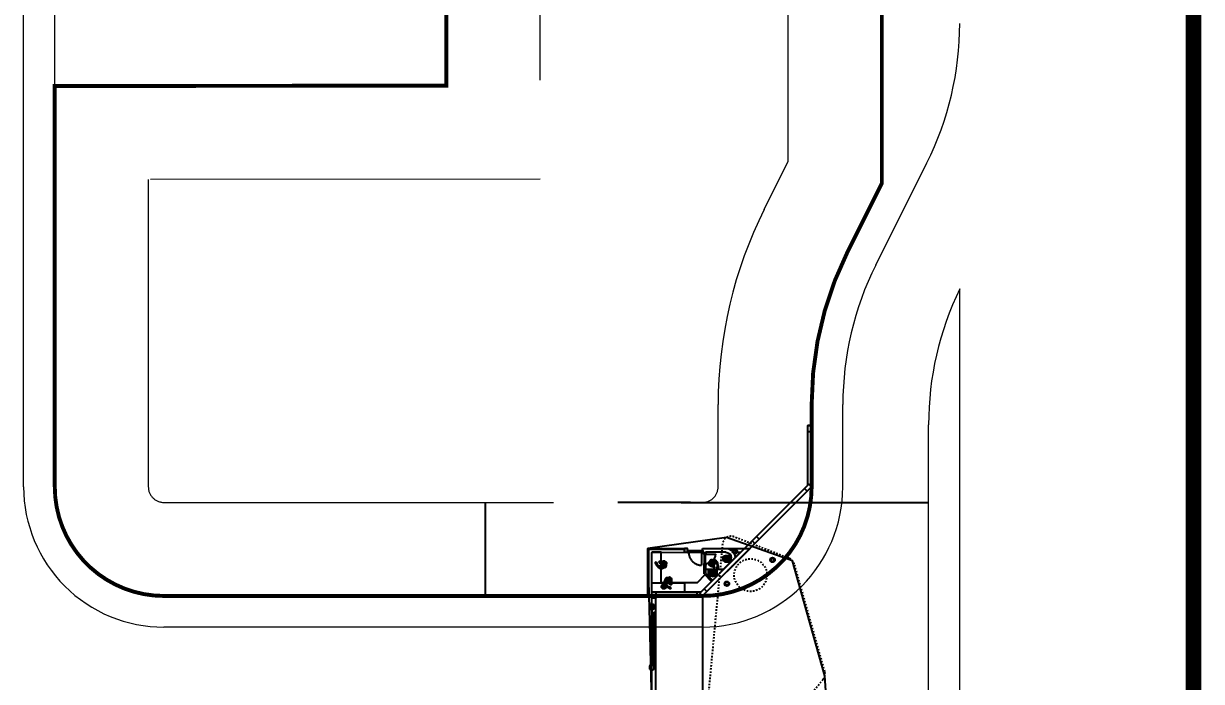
# Model space of a CAD drawing. Header units: inches. Extents: x 2 to 806, y 2 to 666.
# Drawn here: x 602.5 to 678, y 331.9 to 374.2 of the extents above; entities that cross this region are included whole.
import ezdxf

# ---------------------------------------------------------------- set-up
doc = ezdxf.new("R2010")
doc.units = ezdxf.units.IN
doc.header["$MEASUREMENT"] = 0
for name, pattern in [('( Hidden )', [0.375, 0.25, -0.125]), ('CONTINUA', [0]), ('DASHED', [0.75, 0.5, -0.25]), ('DASHED2', [0.375, 0.25, -0.125]), ('GP_Trazos juntos', [9.525, 6.35, -3.175]), ('RAYITAS', [0.375, 0.25, -0.125])]:
    doc.linetypes.add(name, pattern=pattern)
for name, color, linetype, plot in [('0_AUX', 6, 'Continuous', False), ('INT-00_No impresión', 160, 'Continuous', False), ('WORK', 6, 'Continuous', False)]:
    doc.layers.add(name, color=color, linetype=linetype, plot=plot)
for name, color, linetype in [('A-01-DW', 1, 'Continuous'), ('A-01-WALL', 4, 'Continuous'), ('A-03-PROJ', 1, 'RAYITAS'), ('A-06-BATH', 15, 'Continuous'), ('A-06-FURNITURE', 15, 'Continuous'), ('A-06-GRAY', 15, 'Continuous'), ('A-07-HAT-FURNITURE SADE', 255, 'Continuous'), ('A-07-HATCH-FURNITURE', 255, 'Continuous'), ('ASPHALT', 4, 'Continuous'), ('City_Axies', 10, 'Continuous'), ('City_Edge', 6, 'Continuous'), ('City_road', 170, 'Continuous'), ('code', 2, 'Continuous'), ('comments', 1, 'Continuous'), ('Duplex-Garden', 3, 'Continuous'), ('E-01-SOP', 2, 'Continuous'), ('INT-01_Auxiliar', 9, 'Continuous'), ('Land line', 210, 'Continuous'), ('PAVEMENT', 2, 'Continuous'), ('set pack', 253, 'DASHED2')]:
    doc.layers.add(name, color=color, linetype=linetype)
doc.styles.add('AUC-2-5', font='romans.shx', dxfattribs={"width": 0.85})
doc.linetypes.add('FENCELINE2', pattern='A,0.25,-0.1,[132,ltypeshp.shx,S=0.1,R=0,X=-0.1,Y=0],-0.1,1', length=1.45)
doc.dimstyles.new('AUC-750-N mtr', dxfattribs={"dimscale": 0.5625, "dimtxt": 3.5, "dimasz": 2.5, "dimexe": 2.5, "dimexo": 2, "dimgap": 1.2, "dimtad": 1, "dimzin": 1, "dimdsep": 46, "dimtxsty": 'AUC-2-5', "dimblk": 'AUC-DIMTICK', "dimcen": 1, "dimse1": 1, "dimse2": 1, "dimclrd": 1, "dimclre": 1, "dimclrt": 2, "dimadec": 0, "dimazin": 0, "dimtfac": 1, "dimtix": 1, "dimtmove": 2, "dimatfit": 3, "dimfxl": 1, "dimlwd": 0, "dimlwe": -1, "dimarcsym": 0})

# ---------------------------------------------------------------- blocks, each defined once
blk = doc.blocks.new('AUC-DIMTICK')
at = {"color": 1}
for p, q in [((0, 0.63), (0, -0.63)), ((1, 0), (-1, 0)), ((-0.356, -0.356), (0.356, 0.356))]:
    blk.add_line(p, q, dxfattribs=at)
blk = doc.blocks.new('*D6')
at = {"layer": 'Defpoints', "color": 0, "linetype": 'ByBlock', "transparency": 16777216}
for p in [(617780.554, 809285.265), (617783.885, 809285.003), (617781.884, 809283.497)]:
    blk.add_point(p, dxfattribs=at)
at = {"layer": 'Duplex-Garden', "color": 1, "linetype": 'ByBlock', "lineweight": 0, "transparency": 16777216}
for p, q in [((617781.709, 809287.895), (617780.864, 809289.019)), ((617782.555, 809286.771), (617783.885, 809285.003)), ((617784.731, 809283.88), (617785.577, 809282.756))]:
    blk.add_line(p, q, dxfattribs=at)
at = {"layer": 'Duplex-Garden', "color": 1, "linetype": 'ByBlock', "lineweight": 0, "transparency": 16777216, "xscale": 1.40625, "yscale": 1.40625, "zscale": 1.40625}
for p, rotation in [((617782.555, 809286.771), 306.9634320994262), ((617783.885, 809285.003), 126.9634320994261)]:
    blk.add_blockref('AUC-DIMTICK', p, dxfattribs=dict(at, rotation=rotation))
at = {"layer": 'Duplex-Garden', "color": 2, "linetype": 'ByBlock', "transparency": 16777216, "insert": (617784.546, 809286.885), "char_height": 1.9688, "attachment_point": 5, "rotation": 306.96343, "style": 'AUC-2-5'}
blk.add_mtext('2.2', dxfattribs=at)
blk = doc.blocks.new('*U10')
at = {"color": 0}
for points in [[(-0.01, 0.002), (0.065, 0.002), (0.065, 0.015), (-0.01, 0.015)], [(0.69, -0.03), (0.69, 0), (0.065, 0), (0.065, -0.03)], [(0.765, 0.002), (0.69, 0.002), (0.69, 0.015), (0.765, 0.015)], [(-0.01, -0.102), (0.065, -0.102), (0.065, -0.115), (-0.01, -0.115)], [(0.765, -0.102), (0.69, -0.102), (0.69, -0.115), (0.765, -0.115)]]:
    blk.add_lwpolyline(points, close=True, dxfattribs=at)
for points in [[(0.035, -0.1), (0.035, 0), (0, 0), (0, -0.1), (0.035, -0.1)], [(0.05, -0.1), (0.075, -0.1), (0.075, -0.036), (0.065, -0.036), (0.065, 0), (0.05, 0), (0.05, -0.1)], [(0.705, -0.1), (0.68, -0.1), (0.68, -0.036), (0.69, -0.036), (0.69, 0), (0.705, 0), (0.705, -0.1)], [(0.72, -0.1), (0.72, 0), (0.755, 0), (0.755, -0.1), (0.72, -0.1)]]:
    blk.add_lwpolyline(points, dxfattribs=at)
at = {"layer": 'INT-00_No impresión'}
blk.add_lwpolyline([(0.05, -0.1), (0.705, -0.1)], dxfattribs=at)
at = {"layer": 'INT-01_Auxiliar', "linetype": 'CONTINUA'}
blk.add_lwpolyline([(0.065, 0), (0.065, 0.625, -0.414214), (0.69, 0)], format="xyb", dxfattribs=at)
blk = doc.blocks.new('wc')
at = {"layer": 'A-07-HAT-FURNITURE SADE'}
h = blk.add_hatch(dxfattribs=at)
h.set_pattern_fill('ANGLE', color=256, angle=-15.51426)
h.set_pattern_definition([(360, (814251.3325, 616403.5494), (1e-15, 6.985), [5.08, -1.905]), (90, (814251.3325, 616403.5494), (-6.985, 2e-15), [5.08, -1.905])])
edge = h.paths.add_edge_path()
edge.add_line((-0.19, 0.356), (-0.19, 0.36))
edge.add_arc((0, 0.36), 0.19, 90, 180, ccw=False)
edge.add_arc((0, 0.36), 0.19, 0, 90, ccw=False)
edge.add_line((0.19, 0.36), (0.19, 0.356))
edge.add_line((0.19, 0.356), (0.19, 0))
edge.add_line((0.19, 0), (-0.19, 0))
edge.add_line((-0.19, 0), (-0.19, 0.356))
h = blk.add_hatch(color=256, dxfattribs=at)
h.dxf.hatch_style = 1
edge = h.paths.add_edge_path()
edge.add_line((-0.19, 0.356), (-0.19, 0.36))
edge.add_arc((0, 0.36), 0.19, 90, 180, ccw=False)
edge.add_arc((0, 0.36), 0.19, 0, 90, ccw=False)
edge.add_line((0.19, 0.36), (0.19, 0.356))
edge.add_line((0.19, 0.356), (0.19, 0))
edge.add_line((0.19, 0), (-0.19, 0))
edge.add_line((-0.19, 0), (-0.19, 0.356))
blk.add_lwpolyline([(-0.19, 0.356), (-0.19, 0.36, -0.414214), (0, 0.55, -0.414214), (0.19, 0.36), (0.19, 0.356), (0.19, 0), (-0.19, 0)], format="xyb", close=True)
blk = doc.blocks.new('*U12')
at = {"color": 0}
for points in [[(-0.01, 0.002), (0.065, 0.002), (0.065, 0.015), (-0.01, 0.015)], [(0.89, -0.03), (0.89, 0), (0.065, 0), (0.065, -0.03)], [(0.965, 0.002), (0.89, 0.002), (0.89, 0.015), (0.965, 0.015)], [(-0.01, -0.102), (0.065, -0.102), (0.065, -0.115), (-0.01, -0.115)], [(0.965, -0.102), (0.89, -0.102), (0.89, -0.115), (0.965, -0.115)]]:
    blk.add_lwpolyline(points, close=True, dxfattribs=at)
for points in [[(0.035, -0.1), (0.035, 0), (0, 0), (0, -0.1), (0.035, -0.1)], [(0.05, -0.1), (0.075, -0.1), (0.075, -0.036), (0.065, -0.036), (0.065, 0), (0.05, 0), (0.05, -0.1)], [(0.905, -0.1), (0.88, -0.1), (0.88, -0.036), (0.89, -0.036), (0.89, 0), (0.905, 0), (0.905, -0.1)], [(0.92, -0.1), (0.92, 0), (0.955, 0), (0.955, -0.1), (0.92, -0.1)]]:
    blk.add_lwpolyline(points, dxfattribs=at)
at = {"layer": 'INT-00_No impresión'}
blk.add_lwpolyline([(0.05, -0.1), (0.905, -0.1)], dxfattribs=at)
at = {"layer": 'INT-01_Auxiliar', "linetype": 'GP_Trazos juntos'}
blk.add_lwpolyline([(0.065, 0), (0.065, 0.825, -0.414214), (0.89, 0)], format="xyb", dxfattribs=at)
blk = doc.blocks.new('Column_Round')
at = {"layer": 'E-01-SOP'}
h = blk.add_hatch(color=256, dxfattribs=at)
h.dxf.hatch_style = 1
edge = h.paths.add_edge_path()
edge.add_arc((0, 0), 0.15, 65.28245, 425.28245)
blk.add_circle((0, 0), 0.15, dxfattribs=at)
blk = doc.blocks.new('Hombre trabajando')
at = {"layer": 'A-07-HATCH-FURNITURE', "transparency": 33554687}
h = blk.add_hatch(color=256, dxfattribs=at)
h.dxf.hatch_style = 1
h.paths.add_polyline_path([(0.285, 0.228), (0.278, 0.235), (0.265, 0.237), (0.254, 0.244), (0.242, 0.252), (0.239, 0.255), (0.236, 0.265), (0.23, 0.268), (0.185, 0.269), (0.164, 0.28), (0.117, 0.276), (0.098, 0.266), (0.086, 0.263), (0.06, 0.241), (0.04, 0.225), (0.024, 0.211), (0.008, 0.191), (-0.004, 0.187), (-0.023, 0.164), (-0.06, 0.126), (-0.064, 0.112), (-0.067, 0.105), (-0.092, 0.098), (-0.113, 0.087), (-0.124, 0.081), (-0.142, 0.074), (-0.162, 0.063), (-0.164, 0.06), (-0.162, 0.056), (-0.155, 0.057), (-0.153, 0.058), (-0.124, 0.068), (-0.139, 0.061), (-0.151, 0.056), (-0.161, 0.05), (-0.174, 0.041), (-0.176, 0.039), (-0.177, 0.035), (-0.175, 0.032), (-0.172, 0.032), (-0.166, 0.033), (-0.173, 0.029), (-0.177, 0.025), (-0.177, 0.023), (-0.175, 0.02), (-0.171, 0.018), (-0.166, 0.019), (-0.16, 0.021), (-0.155, 0.024), (-0.148, 0.027), (-0.139, 0.033), (-0.131, 0.039), (-0.127, 0.04), (-0.121, 0.04), (-0.121, 0.035), (-0.125, 0.032), (-0.131, 0.029), (-0.139, 0.025), (-0.142, 0.02), (-0.149, 0.017), (-0.154, 0.013), (-0.16, 0.011), (-0.162, 0.007), (-0.163, 0.003), (-0.162, -0.002), (-0.155, -0.003), (-0.147, 0), (-0.137, 0.007), (-0.126, 0.014), (-0.103, 0.023), (-0.095, 0.028), (-0.081, 0.029), (-0.081, 0.026), (-0.085, 0.023), (-0.09, 0.018), (-0.097, 0.014), (-0.104, 0.005), (-0.106, 0.002), (-0.107, -0.007), (-0.107, -0.015), (-0.103, -0.02), (-0.099, -0.02), (-0.092, -0.01), (-0.09, -0.007), (-0.081, -0.001), (-0.071, 0.011), (-0.064, 0.017), (-0.054, 0.025), (-0.047, 0.04), (-0.042, 0.049), (-0.038, 0.057), (-0.035, 0.068), (-0.029, 0.078), (-0.012, 0.082), (-0.002, 0.086), (0.009, 0.098), (0.016, 0.107), (0.029, 0.122), (0.042, 0.131), (0.036, 0.112), (0.024, 0.094), (0.012, 0.07), (0.006, 0.04), (0, 0), (0.003, -0.029), (0.017, -0.072), (0.04, -0.111), (0.057, -0.142), (0.085, -0.165), (0.069, -0.174), (0.056, -0.175), (0.048, -0.187), (0.038, -0.192), (0.019, -0.208), (0.013, -0.211), (0.005, -0.212), (-0.003, -0.207), (-0.039, -0.208), (-0.08, -0.199), (-0.121, -0.197), (-0.139, -0.187), (-0.159, -0.179), (-0.18, -0.173), (-0.194, -0.167), (-0.209, -0.14), (-0.218, -0.131), (-0.231, -0.12), (-0.247, -0.1), (-0.254, -0.097), (-0.26, -0.099), (-0.263, -0.105), (-0.26, -0.112), (-0.25, -0.125), (-0.242, -0.131), (-0.239, -0.138), (-0.239, -0.145), (-0.239, -0.147), (-0.249, -0.147), (-0.26, -0.14), (-0.277, -0.133), (-0.298, -0.123), (-0.312, -0.116), (-0.32, -0.113), (-0.326, -0.112), (-0.33, -0.114), (-0.33, -0.118), (-0.327, -0.122), (-0.324, -0.126), (-0.312, -0.132), (-0.303, -0.136), (-0.291, -0.142), (-0.282, -0.148), (-0.277, -0.153), (-0.278, -0.157), (-0.284, -0.157), (-0.294, -0.152), (-0.3, -0.146), (-0.325, -0.139), (-0.341, -0.134), (-0.346, -0.138), (-0.345, -0.144), (-0.339, -0.148), (-0.328, -0.152), (-0.317, -0.157), (-0.283, -0.175), (-0.315, -0.164), (-0.332, -0.158), (-0.34, -0.155), (-0.343, -0.156), (-0.344, -0.16), (-0.343, -0.165), (-0.336, -0.169), (-0.325, -0.175), (-0.315, -0.179), (-0.306, -0.182), (-0.297, -0.187), (-0.293, -0.188), (-0.286, -0.194), (-0.285, -0.198), (-0.292, -0.198), (-0.307, -0.194), (-0.324, -0.192), (-0.332, -0.192), (-0.334, -0.193), (-0.333, -0.197), (-0.327, -0.202), (-0.322, -0.203), (-0.302, -0.208), (-0.283, -0.211), (-0.254, -0.222), (-0.221, -0.226), (-0.215, -0.228), (-0.213, -0.235), (-0.192, -0.245), (-0.166, -0.255), (-0.098, -0.275), (-0.046, -0.281), (0.003, -0.301), (0.067, -0.294), (0.11, -0.279), (0.122, -0.273), (0.142, -0.27), (0.154, -0.257), (0.195, -0.239), (0.216, -0.227), (0.241, -0.205), (0.27, -0.153), (0.277, -0.151), (0.293, -0.118), (0.305, -0.085), (0.307, -0.057), (0.336, -0.045), (0.351, -0.03), (0.367, -0.005), (0.375, 0.011), (0.376, 0.024), (0.369, 0.031), (0.378, 0.041), (0.371, 0.049), (0.372, 0.072), (0.364, 0.072), (0.366, 0.096), (0.364, 0.103), (0.356, 0.102), (0.347, 0.118), (0.337, 0.126), (0.325, 0.134), (0.31, 0.145), (0.297, 0.147), (0.295, 0.161), (0.293, 0.181), (0.29, 0.203), (0.287, 0.22)])
at = {"linetype": 'ByBlock'}
for p, q in [((-0.176, 0.039), (-0.177, 0.035)), ((-0.177, 0.035), (-0.175, 0.032)), ((-0.173, 0.029), (-0.177, 0.025)), ((-0.177, 0.025), (-0.177, 0.023)), ((-0.177, 0.023), (-0.175, 0.02)), ((-0.174, 0.041), (-0.176, 0.039)), ((-0.175, 0.032), (-0.172, 0.032)), ((-0.175, 0.02), (-0.171, 0.018)), ((-0.161, 0.05), (-0.174, 0.041)), ((-0.166, 0.033), (-0.173, 0.029)), ((-0.172, 0.032), (-0.166, 0.033)), ((-0.171, 0.018), (-0.166, 0.019)), ((-0.166, 0.033), (-0.159, 0.039)), ((-0.159, 0.039), (-0.166, 0.033)), ((-0.166, 0.019), (-0.16, 0.021)), ((-0.162, 0.063), (-0.164, 0.06)), ((-0.164, 0.06), (-0.162, 0.056)), ((-0.162, 0.007), (-0.163, 0.003)), ((-0.163, 0.003), (-0.162, -0.002)), ((-0.142, 0.074), (-0.162, 0.063)), ((-0.162, 0.056), (-0.155, 0.057)), ((-0.16, 0.011), (-0.162, 0.007)), ((-0.151, 0.056), (-0.161, 0.05)), ((-0.16, 0.021), (-0.155, 0.024)), ((-0.154, 0.013), (-0.16, 0.011)), ((-0.159, 0.039), (-0.154, 0.042)), ((-0.154, 0.042), (-0.159, 0.039)), ((-0.155, 0.057), (-0.153, 0.058)), ((-0.155, 0.024), (-0.148, 0.027)), ((-0.155, -0.003), (-0.147, 0)), ((-0.154, 0.042), (-0.145, 0.048)), ((-0.145, 0.048), (-0.154, 0.042)), ((-0.149, 0.017), (-0.154, 0.013)), ((-0.123, 0.068), (-0.153, 0.058)), ((-0.139, 0.061), (-0.151, 0.056)), ((-0.142, 0.02), (-0.149, 0.017)), ((-0.148, 0.027), (-0.139, 0.033)), ((-0.147, 0), (-0.137, 0.007)), ((-0.145, 0.048), (-0.128, 0.055)), ((-0.128, 0.055), (-0.145, 0.048)), ((-0.124, 0.081), (-0.142, 0.074)), ((-0.139, 0.025), (-0.142, 0.02)), ((-0.124, 0.068), (-0.139, 0.061)), ((-0.139, 0.033), (-0.131, 0.039)), ((-0.131, 0.029), (-0.139, 0.025)), ((-0.137, 0.007), (-0.126, 0.014)), ((-0.133, 0.064), (-0.123, 0.068)), ((-0.133, 0.064), (-0.124, 0.068)), ((-0.131, 0.039), (-0.127, 0.04)), ((-0.125, 0.032), (-0.131, 0.029)), ((-0.127, 0.04), (-0.121, 0.04)), ((-0.126, 0.014), (-0.103, 0.023)), ((-0.121, 0.035), (-0.125, 0.032)), ((-0.113, 0.087), (-0.124, 0.081)), ((-0.121, 0.04), (-0.121, 0.035)), ((-0.092, 0.098), (-0.113, 0.087)), ((-0.106, 0.002), (-0.107, -0.007)), ((-0.104, 0.005), (-0.106, 0.002)), ((-0.097, 0.014), (-0.104, 0.005)), ((-0.103, 0.023), (-0.095, 0.028)), ((-0.09, 0.018), (-0.097, 0.014)), ((-0.095, 0.028), (-0.081, 0.029)), ((-0.067, 0.105), (-0.092, 0.098)), ((-0.085, 0.023), (-0.09, 0.018)), ((-0.081, 0.026), (-0.085, 0.023)), ((-0.081, 0.029), (-0.081, 0.026)), ((-0.081, -0.001), (-0.071, 0.011)), ((-0.071, 0.011), (-0.064, 0.017)), ((-0.064, 0.112), (-0.067, 0.105)), ((-0.06, 0.126), (-0.064, 0.112)), ((-0.064, 0.017), (-0.054, 0.025)), ((-0.023, 0.164), (-0.06, 0.126)), ((-0.054, 0.025), (-0.047, 0.04)), ((-0.047, 0.04), (-0.042, 0.049)), ((-0.042, 0.049), (-0.038, 0.057)), ((-0.038, 0.057), (-0.035, 0.068)), ((-0.035, 0.068), (-0.029, 0.078)), ((-0.029, 0.078), (-0.012, 0.082)), ((-0.004, 0.187), (-0.023, 0.164)), ((-0.012, 0.082), (-0.002, 0.086)), ((0.008, 0.191), (-0.004, 0.187)), ((-0.002, 0.086), (0.009, 0.098)), ((0.006, 0.04), (0, 0)), ((0.012, 0.07), (0.006, 0.04)), ((0.024, 0.211), (0.008, 0.191)), ((0.009, 0.098), (0.016, 0.107)), ((0.024, 0.094), (0.012, 0.07)), ((0.016, 0.107), (0.029, 0.122)), ((0.04, 0.225), (0.024, 0.211)), ((0.036, 0.112), (0.024, 0.094)), ((0.029, 0.122), (0.042, 0.131)), ((0.042, 0.131), (0.036, 0.112)), ((0.06, 0.241), (0.04, 0.225)), ((0.049, 0.059), (0.052, 0.067)), ((0.052, 0.049), (0.049, 0.059)), ((0.052, 0.067), (0.063, 0.076)), ((0.062, 0.039), (0.052, 0.049)), ((0.086, 0.263), (0.06, 0.241)), ((0.074, 0.026), (0.062, 0.039)), ((0.063, 0.076), (0.07, 0.08)), ((0.07, 0.08), (0.083, 0.092)), ((0.074, 0.026), (0.078, 0.021)), ((0.081, 0.018), (0.09, 0.007)), ((0.083, 0.092), (0.09, 0.1)), ((0.098, 0.266), (0.086, 0.263)), ((0.09, 0.007), (0.092, 0.001)), ((0.092, 0.001), (0.098, -0.007)), ((0.093, 0.104), (0.102, 0.115)), ((0.117, 0.276), (0.098, 0.266)), ((0.161, 0.144), (0.102, 0.142)), ((0.102, 0.115), (0.115, 0.126)), ((0.103, 0.138), (0.162, 0.141)), ((0.131, 0.039), (0.114, 0.034)), ((0.114, 0.034), (0.132, 0.033)), ((0.115, 0.126), (0.125, 0.133)), ((0.164, 0.28), (0.117, 0.276)), ((0.129, 0.052), (0.117, 0.046)), ((0.117, 0.046), (0.131, 0.039)), ((0.129, 0.057), (0.119, 0.055)), ((0.119, 0.055), (0.129, 0.052)), ((0.132, 0.033), (0.119, 0.024)), ((0.119, 0.024), (0.119, 0.016)), ((0.119, 0.016), (0.121, 0.003)), ((0.121, 0.003), (0.126, -0.009)), ((0.125, 0.133), (0.139, 0.14)), ((0.129, 0.076), (0.125, 0.069)), ((0.125, 0.069), (0.129, 0.057)), ((0.13, 0.08), (0.129, 0.076)), ((0.131, 0.09), (0.13, 0.08)), ((0.136, 0.101), (0.131, 0.09)), ((0.145, 0.112), (0.136, 0.101)), ((0.151, 0.123), (0.145, 0.124)), ((0.145, 0.124), (0.148, 0.12)), ((0.148, 0.12), (0.145, 0.112)), ((0.153, 0.127), (0.149, 0.127)), ((0.149, 0.127), (0.151, 0.123)), ((0.156, 0.133), (0.15, 0.132)), ((0.15, 0.132), (0.153, 0.127)), ((0.168, 0.125), (0.156, 0.133)), ((0.168, 0.151), (0.161, 0.145)), ((0.161, 0.145), (0.163, 0.136)), ((0.163, 0.136), (0.17, 0.13)), ((0.185, 0.269), (0.164, 0.28)), ((0.185, 0.157), (0.168, 0.151)), ((0.181, 0.118), (0.168, 0.125)), ((0.17, 0.13), (0.181, 0.118)), ((0.23, 0.268), (0.185, 0.269)), ((0.201, 0.166), (0.185, 0.157)), ((0.217, 0.158), (0.201, 0.166)), ((0.235, 0.153), (0.217, 0.158)), ((0.23, 0.268), (0.236, 0.265)), ((0.274, 0.154), (0.235, 0.153)), ((0.236, 0.265), (0.239, 0.255)), ((0.239, 0.255), (0.242, 0.252)), ((0.242, 0.252), (0.254, 0.244)), ((0.254, 0.244), (0.265, 0.237)), ((0.265, 0.237), (0.278, 0.235)), ((0.292, 0.148), (0.274, 0.154)), ((0.278, 0.235), (0.285, 0.228)), ((0.285, 0.228), (0.287, 0.22)), ((0.287, 0.22), (0.29, 0.203)), ((0.29, 0.203), (0.293, 0.181)), ((0.31, 0.145), (0.292, 0.148)), ((0.293, 0.181), (0.295, 0.161)), ((0.295, 0.161), (0.297, 0.147)), ((0.325, 0.134), (0.31, 0.145)), ((0.337, 0.126), (0.325, 0.134)), ((0.347, 0.118), (0.337, 0.126)), ((0.356, 0.102), (0.347, 0.118)), ((0.364, 0.103), (0.356, 0.102)), ((0.366, 0.096), (0.364, 0.103)), ((0.364, 0.072), (0.366, 0.096)), ((0.372, 0.072), (0.364, 0.072)), ((0.367, -0.005), (0.375, 0.011)), ((0.369, 0.031), (0.378, 0.041)), ((0.376, 0.024), (0.369, 0.031)), ((0.371, 0.049), (0.372, 0.072)), ((0.378, 0.041), (0.371, 0.049)), ((0.375, 0.011), (0.376, 0.024)), ((-0.341, -0.134), (-0.346, -0.138)), ((-0.346, -0.138), (-0.345, -0.144)), ((-0.345, -0.144), (-0.339, -0.148)), ((-0.343, -0.156), (-0.344, -0.16)), ((-0.344, -0.16), (-0.343, -0.165)), ((-0.34, -0.155), (-0.343, -0.156)), ((-0.343, -0.165), (-0.336, -0.169)), ((-0.325, -0.139), (-0.341, -0.134)), ((-0.332, -0.158), (-0.34, -0.155)), ((-0.339, -0.148), (-0.328, -0.152)), ((-0.336, -0.169), (-0.325, -0.175)), ((-0.332, -0.192), (-0.334, -0.193)), ((-0.334, -0.193), (-0.333, -0.197)), ((-0.333, -0.197), (-0.327, -0.202)), ((-0.315, -0.164), (-0.332, -0.158)), ((-0.324, -0.192), (-0.332, -0.192)), ((-0.326, -0.112), (-0.33, -0.114)), ((-0.33, -0.114), (-0.33, -0.118)), ((-0.33, -0.118), (-0.327, -0.122)), ((-0.328, -0.152), (-0.317, -0.157)), ((-0.327, -0.122), (-0.324, -0.126)), ((-0.327, -0.202), (-0.322, -0.203)), ((-0.32, -0.113), (-0.326, -0.112)), ((-0.3, -0.146), (-0.325, -0.139)), ((-0.325, -0.175), (-0.315, -0.179)), ((-0.324, -0.126), (-0.312, -0.132)), ((-0.307, -0.194), (-0.324, -0.192)), ((-0.322, -0.203), (-0.302, -0.208)), ((-0.312, -0.116), (-0.32, -0.113)), ((-0.317, -0.157), (-0.283, -0.175)), ((-0.283, -0.175), (-0.315, -0.164)), ((-0.315, -0.179), (-0.306, -0.182)), ((-0.298, -0.123), (-0.312, -0.116)), ((-0.312, -0.132), (-0.303, -0.136)), ((-0.292, -0.198), (-0.307, -0.194)), ((-0.306, -0.182), (-0.297, -0.187)), ((-0.303, -0.136), (-0.291, -0.142)), ((-0.302, -0.208), (-0.283, -0.211)), ((-0.294, -0.152), (-0.3, -0.146)), ((-0.277, -0.133), (-0.298, -0.123)), ((-0.297, -0.187), (-0.293, -0.188)), ((-0.284, -0.157), (-0.294, -0.152)), ((-0.293, -0.188), (-0.286, -0.194)), ((-0.285, -0.198), (-0.292, -0.198)), ((-0.291, -0.142), (-0.282, -0.148)), ((-0.286, -0.194), (-0.285, -0.198)), ((-0.278, -0.157), (-0.284, -0.157)), ((-0.283, -0.211), (-0.254, -0.222)), ((-0.282, -0.148), (-0.277, -0.153)), ((-0.277, -0.153), (-0.278, -0.157)), ((-0.26, -0.14), (-0.277, -0.133)), ((-0.26, -0.099), (-0.263, -0.105)), ((-0.263, -0.105), (-0.26, -0.112)), ((-0.254, -0.097), (-0.26, -0.099)), ((-0.26, -0.112), (-0.25, -0.125)), ((-0.249, -0.147), (-0.26, -0.14)), ((-0.247, -0.1), (-0.254, -0.097)), ((-0.254, -0.222), (-0.221, -0.226)), ((-0.25, -0.125), (-0.242, -0.131)), ((-0.239, -0.147), (-0.249, -0.147)), ((-0.231, -0.12), (-0.247, -0.1)), ((-0.242, -0.131), (-0.239, -0.138)), ((-0.239, -0.138), (-0.239, -0.145)), ((-0.239, -0.145), (-0.239, -0.147)), ((-0.218, -0.131), (-0.231, -0.12)), ((-0.221, -0.226), (-0.215, -0.228)), ((-0.209, -0.14), (-0.218, -0.131)), ((-0.215, -0.228), (-0.213, -0.235)), ((-0.213, -0.235), (-0.192, -0.245)), ((-0.194, -0.167), (-0.209, -0.14)), ((-0.18, -0.173), (-0.194, -0.167)), ((-0.192, -0.245), (-0.166, -0.255)), ((-0.159, -0.179), (-0.18, -0.173)), ((-0.166, -0.255), (-0.098, -0.275)), ((-0.162, -0.002), (-0.155, -0.003)), ((-0.139, -0.187), (-0.159, -0.179)), ((-0.121, -0.197), (-0.139, -0.187)), ((-0.08, -0.199), (-0.121, -0.197)), ((-0.107, -0.007), (-0.107, -0.015)), ((-0.107, -0.015), (-0.103, -0.02)), ((-0.103, -0.02), (-0.099, -0.02)), ((-0.099, -0.02), (-0.092, -0.01)), ((-0.098, -0.275), (-0.046, -0.281)), ((-0.092, -0.01), (-0.09, -0.007)), ((-0.09, -0.007), (-0.081, -0.001)), ((-0.039, -0.208), (-0.08, -0.199)), ((-0.046, -0.281), (0.003, -0.301)), ((-0.003, -0.207), (-0.039, -0.208)), ((0.005, -0.212), (-0.003, -0.207)), ((0, 0), (0.003, -0.029)), ((0.003, -0.029), (0.017, -0.072)), ((0.003, -0.301), (0.067, -0.294)), ((0.013, -0.211), (0.005, -0.212)), ((0.019, -0.208), (0.013, -0.211)), ((0.017, -0.072), (0.04, -0.111)), ((0.038, -0.192), (0.019, -0.208)), ((0.048, -0.187), (0.038, -0.192)), ((0.04, -0.111), (0.057, -0.142)), ((0.056, -0.175), (0.048, -0.187)), ((0.069, -0.174), (0.056, -0.175)), ((0.057, -0.142), (0.085, -0.165)), ((0.067, -0.294), (0.11, -0.279)), ((0.085, -0.165), (0.069, -0.174)), ((0.078, -0.029), (0.149, -0.043)), ((0.08, -0.025), (0.148, -0.039)), ((0.098, -0.007), (0.102, -0.014)), ((0.102, -0.014), (0.108, -0.027)), ((0.108, -0.027), (0.113, -0.032)), ((0.11, -0.279), (0.122, -0.273)), ((0.122, -0.273), (0.142, -0.27)), ((0.126, -0.009), (0.134, -0.014)), ((0.134, -0.014), (0.142, -0.015)), ((0.142, -0.015), (0.147, -0.028)), ((0.142, -0.27), (0.154, -0.257)), ((0.147, -0.028), (0.149, -0.044)), ((0.149, -0.044), (0.16, -0.046)), ((0.154, -0.257), (0.195, -0.239)), ((0.16, -0.046), (0.179, -0.053)), ((0.179, -0.053), (0.199, -0.061)), ((0.195, -0.239), (0.216, -0.227)), ((0.199, -0.061), (0.219, -0.065)), ((0.216, -0.227), (0.241, -0.205)), ((0.219, -0.065), (0.254, -0.067)), ((0.241, -0.205), (0.27, -0.153)), ((0.254, -0.067), (0.274, -0.07)), ((0.27, -0.153), (0.277, -0.151)), ((0.274, -0.07), (0.287, -0.066)), ((0.277, -0.151), (0.293, -0.118)), ((0.287, -0.066), (0.307, -0.057)), ((0.293, -0.118), (0.305, -0.085)), ((0.305, -0.085), (0.307, -0.057)), ((0.307, -0.057), (0.336, -0.045)), ((0.336, -0.045), (0.351, -0.03)), ((0.351, -0.03), (0.367, -0.005))]:
    blk.add_line(p, q, dxfattribs=at)
for points in [[(0.16, -0.046), (0.149, -0.044), (0.149, -0.043), (0.078, -0.029), (0.078, -0.014), (0.078, -0.002), (0.078, 0.008), (0.078, 0.016), (0.078, 0.021), (0.074, 0.026), (0.062, 0.039), (0.052, 0.049), (0.049, 0.059), (0.052, 0.067), (0.063, 0.076), (0.07, 0.08), (0.083, 0.092), (0.09, 0.1), (0.09, 0.102), (0.092, 0.109), (0.094, 0.117), (0.097, 0.126), (0.102, 0.142), (0.161, 0.144), (0.161, 0.145), (0.168, 0.151), (0.185, 0.157), (0.201, 0.166), (0.217, 0.158), (0.235, 0.153), (0.274, 0.154), (0.292, 0.148), (0.297, 0.147), (0.295, 0.161), (0.293, 0.181), (0.29, 0.203), (0.287, 0.22), (0.285, 0.228), (0.278, 0.235), (0.265, 0.237), (0.254, 0.244), (0.242, 0.252), (0.239, 0.255), (0.236, 0.265), (0.23, 0.268), (0.185, 0.269), (0.164, 0.28), (0.117, 0.276), (0.098, 0.266), (0.086, 0.263), (0.06, 0.241), (0.04, 0.225), (0.024, 0.211), (0.008, 0.191), (-0.004, 0.187), (-0.023, 0.164), (-0.06, 0.126), (-0.064, 0.112), (-0.067, 0.105), (-0.092, 0.098), (-0.113, 0.087), (-0.124, 0.081), (-0.142, 0.074), (-0.162, 0.063), (-0.164, 0.06), (-0.162, 0.056), (-0.155, 0.057), (-0.153, 0.058), (-0.123, 0.068), (-0.124, 0.068), (-0.139, 0.061), (-0.151, 0.056), (-0.161, 0.05), (-0.174, 0.041), (-0.176, 0.039), (-0.177, 0.035), (-0.175, 0.032), (-0.172, 0.032), (-0.166, 0.033), (-0.173, 0.029), (-0.177, 0.025), (-0.177, 0.023), (-0.175, 0.02), (-0.171, 0.018), (-0.166, 0.019), (-0.16, 0.021), (-0.155, 0.024), (-0.148, 0.027), (-0.139, 0.033), (-0.131, 0.039), (-0.127, 0.04), (-0.121, 0.04), (-0.121, 0.035), (-0.125, 0.032), (-0.131, 0.029), (-0.139, 0.025), (-0.142, 0.02), (-0.149, 0.017), (-0.154, 0.013), (-0.16, 0.011), (-0.162, 0.007), (-0.163, 0.003), (-0.162, -0.002), (-0.155, -0.003), (-0.147, 0), (-0.137, 0.007), (-0.126, 0.014), (-0.103, 0.023), (-0.095, 0.028), (-0.081, 0.029), (-0.081, 0.026), (-0.085, 0.023), (-0.09, 0.018), (-0.097, 0.014), (-0.104, 0.005), (-0.106, 0.002), (-0.107, -0.007), (-0.107, -0.015), (-0.103, -0.02), (-0.099, -0.02), (-0.092, -0.01), (-0.09, -0.007), (-0.081, -0.001), (-0.071, 0.011), (-0.064, 0.017), (-0.054, 0.025), (-0.047, 0.04), (-0.042, 0.049), (-0.038, 0.057), (-0.035, 0.068), (-0.029, 0.078), (-0.012, 0.082), (-0.002, 0.086), (0.009, 0.098), (0.016, 0.107), (0.029, 0.122), (0.042, 0.131), (0.036, 0.112), (0.024, 0.094), (0.012, 0.07), (0.006, 0.04), (0, 0), (0.003, -0.029), (0.017, -0.072), (0.04, -0.111), (0.057, -0.142), (0.085, -0.165), (0.069, -0.174), (0.056, -0.175), (0.048, -0.187), (0.038, -0.192), (0.019, -0.208), (0.013, -0.211), (0.005, -0.212), (-0.003, -0.207), (-0.039, -0.208), (-0.08, -0.199), (-0.121, -0.197), (-0.139, -0.187), (-0.159, -0.179), (-0.18, -0.173), (-0.194, -0.167), (-0.209, -0.14), (-0.218, -0.131), (-0.231, -0.12), (-0.247, -0.1), (-0.254, -0.097), (-0.26, -0.099), (-0.263, -0.105), (-0.26, -0.112), (-0.25, -0.125), (-0.242, -0.131), (-0.239, -0.138), (-0.239, -0.145), (-0.239, -0.147), (-0.249, -0.147), (-0.26, -0.14), (-0.277, -0.133), (-0.298, -0.123), (-0.312, -0.116), (-0.32, -0.113), (-0.326, -0.112), (-0.33, -0.114), (-0.33, -0.118), (-0.327, -0.122), (-0.324, -0.126), (-0.312, -0.132), (-0.303, -0.136), (-0.291, -0.142), (-0.282, -0.148), (-0.277, -0.153), (-0.278, -0.157), (-0.284, -0.157), (-0.294, -0.152), (-0.3, -0.146), (-0.325, -0.139), (-0.341, -0.134), (-0.346, -0.138), (-0.345, -0.144), (-0.339, -0.148), (-0.328, -0.152), (-0.317, -0.157), (-0.283, -0.175), (-0.315, -0.164), (-0.332, -0.158), (-0.34, -0.155), (-0.343, -0.156), (-0.344, -0.16), (-0.343, -0.165), (-0.336, -0.169), (-0.325, -0.175), (-0.315, -0.179), (-0.306, -0.182), (-0.297, -0.187), (-0.293, -0.188), (-0.286, -0.194), (-0.285, -0.198), (-0.292, -0.198), (-0.307, -0.194), (-0.324, -0.192), (-0.332, -0.192), (-0.334, -0.193), (-0.333, -0.197), (-0.327, -0.202), (-0.322, -0.203), (-0.302, -0.208), (-0.283, -0.211), (-0.254, -0.222), (-0.221, -0.226), (-0.215, -0.228), (-0.213, -0.235), (-0.192, -0.245), (-0.166, -0.255), (-0.098, -0.275), (-0.046, -0.281), (0.003, -0.301), (0.067, -0.294), (0.11, -0.279), (0.122, -0.273), (0.142, -0.27), (0.154, -0.257), (0.195, -0.239), (0.216, -0.227), (0.241, -0.205), (0.27, -0.153), (0.277, -0.151), (0.293, -0.118), (0.305, -0.085), (0.307, -0.057), (0.287, -0.066), (0.274, -0.07), (0.254, -0.067), (0.219, -0.065), (0.199, -0.061), (0.179, -0.053), (0.16, -0.046)], [(0.09, 0.1), (0.083, 0.092), (0.07, 0.08), (0.063, 0.076), (0.052, 0.067), (0.049, 0.059), (0.052, 0.049), (0.062, 0.039), (0.074, 0.026), (0.078, 0.021), (0.078, 0.024), (0.079, 0.031), (0.079, 0.038), (0.08, 0.044), (0.08, 0.05), (0.081, 0.056), (0.082, 0.062), (0.082, 0.067), (0.083, 0.072), (0.084, 0.078), (0.086, 0.083), (0.087, 0.089), (0.088, 0.095), (0.09, 0.1)], [(0.09, 0.1), (0.088, 0.095), (0.087, 0.089), (0.086, 0.083), (0.084, 0.078), (0.083, 0.072), (0.082, 0.067), (0.082, 0.062), (0.081, 0.056), (0.08, 0.05), (0.08, 0.044), (0.079, 0.038), (0.079, 0.031), (0.078, 0.024), (0.078, 0.021), (0.078, 0.016), (0.078, 0.008), (0.078, -0.002), (0.078, -0.014), (0.078, -0.029), (0.149, -0.043), (0.148, -0.039), (0.08, -0.025), (0.08, -0.025), (0.08, -0.008), (0.08, 0.003), (0.081, 0.012), (0.081, 0.018), (0.081, 0.02), (0.081, 0.027), (0.081, 0.034), (0.082, 0.04), (0.082, 0.046), (0.083, 0.051), (0.083, 0.057), (0.084, 0.062), (0.085, 0.067), (0.086, 0.073), (0.087, 0.078), (0.088, 0.084), (0.09, 0.09), (0.091, 0.097), (0.093, 0.104), (0.093, 0.104), (0.095, 0.112), (0.098, 0.122), (0.103, 0.138), (0.162, 0.141), (0.161, 0.144), (0.102, 0.142), (0.097, 0.126), (0.094, 0.117), (0.092, 0.109), (0.09, 0.102), (0.09, 0.1)], [(0.098, -0.007), (0.092, 0.001), (0.09, 0.007), (0.081, 0.018), (0.081, 0.012), (0.08, 0.003), (0.08, -0.008), (0.08, -0.025), (0.08, -0.025), (0.113, -0.032), (0.108, -0.027), (0.102, -0.014), (0.098, -0.007)], [(0.129, 0.076), (0.13, 0.08), (0.131, 0.09), (0.136, 0.101), (0.145, 0.112), (0.148, 0.12), (0.145, 0.124), (0.151, 0.123), (0.149, 0.127), (0.153, 0.127), (0.15, 0.132), (0.156, 0.133), (0.168, 0.125), (0.181, 0.118), (0.17, 0.13), (0.163, 0.136), (0.162, 0.141), (0.139, 0.14), (0.125, 0.133), (0.115, 0.126), (0.102, 0.115), (0.093, 0.104), (0.091, 0.097), (0.09, 0.09), (0.088, 0.084), (0.087, 0.078), (0.086, 0.073), (0.085, 0.067), (0.084, 0.062), (0.083, 0.057), (0.083, 0.051), (0.082, 0.046), (0.082, 0.04), (0.081, 0.034), (0.081, 0.027), (0.081, 0.02), (0.081, 0.018), (0.09, 0.007), (0.092, 0.001), (0.098, -0.007), (0.102, -0.014), (0.108, -0.027), (0.113, -0.032), (0.148, -0.039), (0.147, -0.028), (0.142, -0.015), (0.134, -0.014), (0.126, -0.009), (0.121, 0.003), (0.119, 0.016), (0.119, 0.024), (0.132, 0.033), (0.114, 0.034), (0.131, 0.039), (0.117, 0.046), (0.129, 0.052), (0.119, 0.055), (0.129, 0.057), (0.125, 0.069), (0.129, 0.076)], [(0.102, 0.115), (0.115, 0.126), (0.125, 0.133), (0.139, 0.14), (0.103, 0.138), (0.098, 0.122), (0.095, 0.112), (0.093, 0.104), (0.093, 0.104), (0.102, 0.115)], [(0.145, 0.112), (0.136, 0.101), (0.131, 0.09), (0.13, 0.08), (0.129, 0.076), (0.125, 0.069), (0.129, 0.057), (0.119, 0.055), (0.129, 0.052), (0.117, 0.046), (0.131, 0.039), (0.114, 0.034), (0.132, 0.033), (0.119, 0.024), (0.119, 0.016), (0.121, 0.003), (0.126, -0.009), (0.134, -0.014), (0.142, -0.015), (0.147, -0.028), (0.149, -0.044), (0.16, -0.046), (0.179, -0.053), (0.199, -0.061), (0.219, -0.065), (0.254, -0.067), (0.274, -0.07), (0.287, -0.066), (0.307, -0.057), (0.336, -0.045), (0.351, -0.03), (0.367, -0.005), (0.375, 0.011), (0.376, 0.024), (0.369, 0.031), (0.378, 0.041), (0.371, 0.049), (0.372, 0.072), (0.364, 0.072), (0.366, 0.096), (0.364, 0.103), (0.356, 0.102), (0.347, 0.118), (0.337, 0.126), (0.325, 0.134), (0.31, 0.145), (0.292, 0.148), (0.274, 0.154), (0.235, 0.153), (0.217, 0.158), (0.201, 0.166), (0.185, 0.157), (0.168, 0.151), (0.161, 0.145), (0.163, 0.136), (0.17, 0.13), (0.181, 0.118), (0.168, 0.125), (0.156, 0.133), (0.15, 0.132), (0.153, 0.127), (0.149, 0.127), (0.151, 0.123), (0.145, 0.124), (0.148, 0.12), (0.145, 0.112)]]:
    blk.add_lwpolyline(points, close=True, dxfattribs=at)
for points in [[(0.078, 0.01), (0.078, 0.016), (0.078, 0.021)], [(0.078, -0.003), (0.078, -0.002), (0.078, 0.008)], [(0.081, 0.018), (0.09, 0.007)], [(0.09, 0.007), (0.092, 0.001), (0.098, -0.007), (0.102, -0.014), (0.108, -0.027), (0.113, -0.032), (0.148, -0.039), (0.147, -0.028), (0.142, -0.015), (0.134, -0.014), (0.126, -0.009), (0.121, 0.003), (0.119, 0.016), (0.119, 0.024), (0.132, 0.033), (0.114, 0.034), (0.131, 0.039), (0.117, 0.046), (0.129, 0.052), (0.119, 0.055), (0.129, 0.057), (0.125, 0.069), (0.129, 0.076), (0.13, 0.08), (0.131, 0.09), (0.136, 0.101), (0.145, 0.112), (0.148, 0.12), (0.145, 0.124), (0.151, 0.123), (0.149, 0.127), (0.153, 0.127), (0.15, 0.132), (0.156, 0.133), (0.168, 0.125), (0.181, 0.118), (0.17, 0.13), (0.163, 0.136), (0.162, 0.141), (0.139, 0.14), (0.125, 0.133), (0.115, 0.126), (0.102, 0.115), (0.093, 0.104)], [(0.09, 0.1), (0.09, 0.102), (0.092, 0.109)], [(0.093, 0.113), (0.094, 0.117), (0.095, 0.119)], [(0.097, 0.124), (0.097, 0.126), (0.098, 0.129)], [(0.078, -0.016), (0.078, -0.014), (0.078, -0.01)]]:
    blk.add_lwpolyline(points, dxfattribs=at)
for points, knots in [([(0.102, 0.142), (0.095, 0.119), (0.077, 0.063), (0.077, 0.005), (0.078, -0.029)], [0, 0, 0, 0, 0.0731444, 0.1735748, 0.1735748, 0.1735748, 0.1735748]), ([(0.103, 0.138), (0.095, 0.113), (0.08, 0.06), (0.08, 0.004), (0.08, -0.025)], [0, 0, 0, 0, 0.0768629, 0.1655015, 0.1655015, 0.1655015, 0.1655015])]:
    blk.add_open_spline(points, degree=3, knots=knots, dxfattribs=at)
blk = doc.blocks.new('LAVABO SIMPLE')
at = {"layer": 'A-07-HAT-FURNITURE SADE'}
h = blk.add_hatch(color=256, dxfattribs=at)
h.dxf.hatch_style = 1
h.paths.add_polyline_path([(0.1, 0.012), (0.137, 0.012), (0.137, -0.012), (0.1, -0.012)], flags=17)
edge = h.paths.add_edge_path()
edge.add_line((0.137, -0.012), (0.137, -0.225))
edge.add_arc((0.187, -0.225), 0.05, 180, 269.99998)
edge.add_line((0.187, -0.275), (0.487, -0.275))
edge.add_arc((0.487, -0.225), 0.05, 269.99998, 360)
edge.add_line((0.537, -0.225), (0.537, 0.225))
edge.add_arc((0.487, 0.225), 0.05, 0, 89.99998)
edge.add_line((0.487, 0.275), (0.187, 0.275))
edge.add_arc((0.187, 0.225), 0.05, 89.99998, 180)
edge.add_line((0.137, 0.225), (0.137, -0.012))
blk.add_lwpolyline([(0.1, -0.012), (0.248, -0.012, 1.00001), (0.248, 0.012), (0.1, 0.012)], format="xyb", close=True)
blk.add_lwpolyline([(0.137, -0.012), (0.137, -0.225, 0.414213), (0.187, -0.275), (0.487, -0.275, 0.414214), (0.537, -0.225), (0.537, 0.225, 0.414213), (0.487, 0.275), (0.187, 0.275, 0.414214), (0.137, 0.225), (0.137, 0.012)], format="xyb")
blk.add_lwpolyline([(0.137, 0.012), (0.137, -0.012)])
at = {"layer": 'A-06-GRAY'}
blk.add_lwpolyline([(0.187, -0.012), (0.187, -0.2, 0.414213), (0.212, -0.225), (0.462, -0.225, 0.414214), (0.487, -0.2), (0.487, 0.2, 0.414213), (0.462, 0.225), (0.212, 0.225, 0.414214), (0.187, 0.2), (0.187, 0.012)], format="xyb", dxfattribs=at)
blk = doc.blocks.new('gate window')
at = {"layer": 'A-01-WALL'}
for p, q in [((617061.955, 809708.049), (617060.462, 809708.049)), ((617060.462, 809707.799), (617061.755, 809707.799)), ((617061.755, 809707.799), (617061.755, 809707.749)), ((617061.755, 809707.749), (617061.855, 809707.749)), ((617061.855, 809707.799), (617061.955, 809707.799)), ((617061.855, 809707.749), (617061.855, 809707.799)), ((617061.955, 809707.799), (617061.955, 809708.049)), ((617059.862, 809707.449), (617059.862, 809707.446)), ((617059.869, 809707.189), (617059.869, 809707.189)), ((617060.112, 809707.196), (617060.112, 809707.449)), ((617061.855, 809706.994), (617061.755, 809706.994)), ((617061.755, 809706.994), (617061.755, 809706.451)), ((617061.855, 809706.409), (617061.855, 809706.994)), ((617060.112, 809706.945), (617060.112, 809706.945)), ((617061.755, 809706.451), (617061.307, 809706.002)), ((617061.367, 809706.638), (617061.367, 809706.638)), ((617061.855, 809706.409), (617061.377, 809705.931))]:
    blk.add_line(p, q, dxfattribs=at)
blk.add_lwpolyline([(617062.91, 809707.799), (617062.91, 809708.049), (617063.11, 809708.049), (617063.11, 809707.799)], close=True, dxfattribs=at)
for radius in [0.6, 0.35]:
    blk.add_arc((617060.462, 809707.449), radius, 90, 180, dxfattribs=at)
at = {"layer": 'A-06-FURNITURE', "ltscale": 0.03}
for points in [[(617065.155, 809704.453), (617065.255, 809704.453, -0.414214), (617065.355, 809704.353), (617065.355, 809704.253, -0.414214), (617065.255, 809704.153), (617065.155, 809704.153, -0.414214), (617065.055, 809704.253), (617065.055, 809704.353, -0.414214)], [(617065.155, 809700.565), (617065.255, 809700.565, -0.414214), (617065.355, 809700.465), (617065.355, 809700.365, -0.414214), (617065.255, 809700.265), (617065.155, 809700.265, -0.414214), (617065.055, 809700.365), (617065.055, 809700.465, -0.414214)]]:
    blk.add_lwpolyline(points, format="xyb", close=True, dxfattribs=at)
blk.add_lwpolyline([(617065.205, 809704.488), (617065.205, 809700.496)], dxfattribs=at)
blk.add_lwpolyline([(617065.055, 809700.616), (617065.055, 809703.953), (617065.005, 809703.953), (617065.005, 809700.616)], close=True, dxfattribs=at)
at = {"layer": 'A-06-GRAY'}
for points in [[(617060.367, 809706.589), (617061.955, 809705), (617065.454, 809705), (617065.455, 809708.049), (617063.11, 809708.049)], [(617060.544, 809706.766), (617062.059, 809705.25), (617065.204, 809705.25), (617065.205, 809707.798), (617063.11, 809707.798)], [(617061.802, 809706.356), (617062.307, 809705.85), (617064.605, 809705.85), (617064.604, 809707.798), (617063.11, 809707.8), (617063.11, 809708.05)], [(617062.329, 809705.05), (617065.404, 809705.05), (617065.405, 809707.999), (617063.11, 809707.999)]]:
    blk.add_lwpolyline(points, dxfattribs=at)
at = {"layer": 'comments', "linetype": 'ByBlock'}
for p, q in [((617058.907, 809708.049), (617061.955, 809705)), ((617060.462, 809708.049), (617058.907, 809708.049)), ((617060.354, 809706.704), (617060.354, 809706.704)), ((617060.605, 809706.704), (617061.755, 809706.704)), ((617062.329, 809705), (617061.955, 809705)), ((617062.329, 809705.25), (617062.329, 809705))]:
    blk.add_line(p, q, dxfattribs=at)
for points in [[(617059.975, 809707.799), (617059.51, 809707.799), (617062.059, 809705.25), (617062.329, 809705.25)], [(617065.206, 809705.85), (617064.606, 809705.85), (617064.604, 809707.799), (617065.204, 809707.8)], [(617065.205, 809705.25), (617065.205, 809705.85), (617063.11, 809705.85), (617063.111, 809705.25)]]:
    blk.add_lwpolyline(points, dxfattribs=at)
at = {"layer": 'A-01-DW'}
for name, p, xscale, rotation in [('*U10', (617061.755, 809707.749), -0.9999999999999996, 90.00025937138984), ('*U12', (617061.955, 809707.799), -0.9999999999999998, 180.0002593473172)]:
    blk.add_blockref(name, p, dxfattribs=dict(at, xscale=xscale, rotation=rotation))
at = {"layer": 'A-06-BATH'}
for name, p, rotation in [('wc', (617060.112, 809707.386), 270), ('LAVABO SIMPLE', (617061.308, 809706.136), 90)]:
    blk.add_blockref(name, p, dxfattribs=dict(at, rotation=rotation))
at = {"layer": 'A-06-FURNITURE', "color": 2, "xscale": -0.9999999999999998, "rotation": 36.54218864450228}
blk.add_blockref('Hombre trabajando', (617064.619, 809707.067), dxfattribs=at)
at = {"layer": 'A-06-FURNITURE', "color": 2, "rotation": 53.50762564788501}
blk.add_blockref('Hombre trabajando', (617064.094, 809705.835), dxfattribs=at)
at = {"layer": 'WORK', "xscale": -0.9999999999999998, "rotation": 180.0075421055362}
blk.add_blockref('Column_Round', (617064.439, 809705.6), dxfattribs=at)
blk = doc.blocks.new('gate')
at = {"layer": 'code', "linetype": 'ByBlock'}
for p, q in [((617760.15, 809312.38), (617759.95, 809312.229)), ((617781.884, 809283.497), (617781.684, 809283.347))]:
    blk.add_line(p, q, dxfattribs=at)
for points in [[(617781.684, 809283.347), (617780.405, 809285.047), (617774.553, 809286.695), (617769.507, 809282.898), (617758.383, 809297.68), (617760.898, 809299.572), (617762.253, 809309.169), (617759.95, 809312.229)], [(617781.884, 809283.497), (617780.554, 809285.265), (617774.501, 809286.969), (617769.557, 809283.248), (617758.733, 809297.631), (617761.131, 809299.435), (617762.515, 809309.237), (617760.15, 809312.38)]]:
    blk.add_lwpolyline(points, dxfattribs=at)
at = {"layer": 'comments', "linetype": 'ByBlock'}
for points in [[(617760.39, 809312.06), (617760.191, 809311.91), (617759.95, 809312.229), (617760.15, 809312.38)], [(617762.459, 809308.841), (617762.211, 809308.876), (617762.267, 809309.272), (617762.515, 809309.237)], [(617761.795, 809304.138), (617761.547, 809304.173), (617761.603, 809304.569), (617761.851, 809304.534)], [(617761.131, 809299.435), (617760.883, 809299.47), (617760.939, 809299.866), (617761.187, 809299.831)], [(617758.383, 809297.68), (617758.583, 809297.83), (617758.824, 809297.511), (617758.624, 809297.361)], [(617774.501, 809286.969), (617774.652, 809286.769), (617774.332, 809286.529), (617774.182, 809286.728)], [(617780.554, 809285.265), (617780.486, 809285.025), (617780.101, 809285.133), (617780.169, 809285.374)], [(617769.267, 809283.217), (617769.466, 809283.368), (617769.707, 809283.048), (617769.507, 809282.898)]]:
    blk.add_lwpolyline(points, close=True, dxfattribs=at)
at = {"layer": 'Duplex-Garden', "linetype": 'ByBlock'}
dim = blk.add_aligned_dim(p1=(617780.554, 809285.265), p2=(617781.884, 809283.497), distance=2.505, dimstyle='AUC-750-N mtr', dxfattribs=at)
dim.commit()
dim.dimension.update_dxf_attribs({"geometry": '*D6', "text_midpoint": (617784.546, 809286.885)})

msp = doc.modelspace()

# ---------------------------------------------------------------- linework, layer by layer
at = {"linetype": 'ByBlock', "lineweight": 0}
for p, q in [((657.536, 478.433), (657.54, 363.905)), ((629.614, 370.173), (604.49, 370.146)), ((653.04, 349.712), (653.04, 344.433))]:
    msp.add_line(p, q, dxfattribs=at)
msp.add_lwpolyline([(657.54, 363.905), (657.54, 363.905), (655.363, 359.55), (655.363, 359.55)], close=True, dxfattribs=at)
for centre, radius, start, end in [((675.04, 349.712), 22, 153.43685, 180.0019), ((646.04, 344.433), 7, 270.0019, 0.0019)]:
    msp.add_arc(centre, radius, start, end, dxfattribs=at)
at = {"layer": '0_AUX', "lineweight": 0}
msp.add_line((629.614, 370.173), (629.514, 468.112), dxfattribs=at)
at = {"layer": 'A-03-PROJ', "linetype": 'DASHED', "ltscale": 0.03}
msp.add_lwpolyline([(653.886, 332.583), (651.938, 339.47, 0.234611), (651.609, 339.833), (648.069, 341.221, 0.498711), (647.319, 340.759), (646.338, 330.329, 0.225165), (646.499, 329.886), (649.06, 327.359, 0.438767), (649.87, 327.398), (653.778, 332.08, 0.247678)], format="xyb", close=True, dxfattribs=at)
msp.add_circle((649.125, 338.769), 1.051, dxfattribs=at)
at = {"layer": 'ASPHALT', "lineweight": 0}
for p, q in [((602.49, 344.431), (602.487, 442.679)), ((657.151, 358.656), (660.428, 365.21)), ((655.04, 344.433), (655.04, 349.712)), ((646.041, 335.433), (611.491, 335.432))]:
    msp.add_line(p, q, dxfattribs=at)
at = {"layer": 'ASPHALT', "color": 7, "lineweight": 0, "const_width": 0.25}
msp.add_lwpolyline([(657.536, 478.433, 0.414217), (616.534, 519.432), (512.15, 519.427), (501.15, 513.927), (485.678, 513.926, 0.415283), (478.678, 506.9), (478.68, 471.681, 0.414194), (483.68, 466.682), (513.361, 466.681), (513.338, 488.858), (609.687, 488.956), (629.514, 468.112), (629.614, 370.173), (604.49, 370.146), (604.49, 344.431, 0.414214), (611.491, 337.432), (646.041, 337.433), (646.041, 337.433, 0.414214), (653.04, 344.433), (653.04, 349.712, -0.116434), (655.363, 359.55), (657.54, 363.905)], format="xyb", close=True, dxfattribs=at)
at = {"layer": 'ASPHALT', "linetype": 'DASHED', "lineweight": 0, "ltscale": 50}
msp.add_lwpolyline([(651.536, 478.433, 0.414217), (616.534, 513.432), (513.567, 513.427), (502.567, 507.927), (485.678, 507.926, 0.417047), (484.678, 506.916), (484.68, 472.682), (507.355, 472.681), (507.332, 494.852), (612.258, 494.959), (635.512, 470.512), (635.62, 364.179), (610.49, 364.152), (610.49, 344.431, 0.414214), (611.49, 343.432), (646.012, 343.433, -0.001185), (646.04, 343.433, 0.414214), (647.04, 344.433), (647.04, 349.711, -0.116434), (649.996, 362.233), (651.54, 365.321)], format="xyb", close=True, dxfattribs=at)
at = {"layer": 'ASPHALT', "lineweight": 0}
for centre, radius, start, end in [((642.539, 374.154), 20, 333.43685, 0.0019), ((675.04, 349.712), 20, 153.43685, 180.0019), ((611.49, 344.432), 9, 180.00186, 270.0019), ((646.04, 344.433), 9, 270.0019, 0.0019), ((646.04, 344.433), 7, 270.0019, 0.0019)]:
    msp.add_arc(centre, radius, start, end, dxfattribs=at)
at = {"layer": 'City_Axies', "lineweight": 0}
msp.add_line((677.544, 237.304), (677.534, 535.434), dxfattribs=at)
at = {"layer": 'City_Edge', "lineweight": 0, "ltscale": 10}
for p, q in [((662.542, 301.735), (662.54, 357.131)), ((660.542, 310.453), (660.54, 348.413))]:
    msp.add_line(p, q, dxfattribs=at)
at = {"layer": 'City_road', "lineweight": 0}
msp.add_line((657.54, 363.905), (657.536, 478.433), dxfattribs=at)
at = {"layer": 'code', "linetype": 'ByBlock'}
for p, q in [((644.676, 343.433), (660.541, 343.433)), ((646.041, 337.433), (641.041, 337.432))]:
    msp.add_line(p, q, dxfattribs=at)
at = {"layer": 'code', "linetype": 'ByBlock', "const_width": 0.1}
msp.add_lwpolyline([(653.041, 314.432), (649.23, 319.433), (643.041, 319.433), (643.041, 337.433), (646.041, 337.433), (653.041, 344.433), (653.04, 348.366)], dxfattribs=at)
at = {"layer": 'comments', "linetype": 'ByBlock'}
for p, q in [((632.088, 343.432), (632.089, 337.432)), ((645.269, 343.433), (640.615, 343.432))]:
    msp.add_line(p, q, dxfattribs=at)
at = {"layer": 'comments', "color": 3, "linetype": 'ByBlock'}
msp.add_lwpolyline([(642.592, 337.483), (643.041, 319.383), (649.23, 319.308), (653.307, 317.565), (654.176, 327.846), (653.894, 332.318), (651.816, 339.69), (647.579, 341.177), (642.541, 340.482), (642.592, 337.483)], dxfattribs=at)
at = {"layer": 'comments', "linetype": 'ByBlock'}
for centre, radius in [((648.123, 340.283), 0.15), ((648.123, 340.283), 0.1), ((650.533, 339.745), 0.15), ((650.533, 339.745), 0.1), ((647.608, 338.216), 0.15), ((647.608, 338.216), 0.1)]:
    msp.add_circle(centre, radius, dxfattribs=at)
at = {"layer": 'Land line', "lineweight": 0}
msp.add_arc((680.54, 348.414), 20, 154.15997, 180.0019, dxfattribs=at)
at = {"layer": 'PAVEMENT', "lineweight": 0}
for p, q in [((604.49, 344.431), (604.487, 442.679)), ((655.363, 359.55), (657.54, 363.905)), ((653.04, 344.433), (653.04, 349.712)), ((646.041, 337.433), (611.491, 337.432))]:
    msp.add_line(p, q, dxfattribs=at)
at = {"layer": 'PAVEMENT', "linetype": 'FENCELINE2', "lineweight": 0, "ltscale": 70, "const_width": 0.125}
msp.add_lwpolyline([(509.122, 236.296), (657.544, 236.301), (657.542, 290.241, 0.11731), (655.399, 299.247, -0.117323), (653.042, 309.154), (653.041, 314.433), (649.23, 319.433), (646.041, 319.433), (646.041, 337.433, 0.414214), (653.04, 344.433), (653.04, 349.712, -0.116434), (655.363, 359.55), (657.54, 363.905), (657.536, 478.433, 0.414217), (616.534, 519.432), (512.15, 519.427)], format="xyb", dxfattribs=at)
at = {"layer": 'PAVEMENT', "lineweight": 0}
for centre, radius, start, end in [((675.04, 349.712), 22, 153.43685, 180.0019), ((611.49, 344.432), 7, 180.00186, 270.0019), ((646.04, 344.433), 7, 270.0019, 0.0019)]:
    msp.add_arc(centre, radius, start, end, dxfattribs=at)
at = {"layer": 'set pack', "color": 6, "linetype": 'ByBlock', "lineweight": 0}
for p, q in [((657.54, 363.905), (657.536, 478.433)), ((655.363, 359.55), (657.54, 363.905)), ((653.04, 344.433), (653.04, 349.712)), ((646.041, 337.433), (646.041, 337.433))]:
    msp.add_line(p, q, dxfattribs=at)
at = {"layer": 'set pack', "color": 5, "linetype": '( Hidden )', "lineweight": 0, "ltscale": 250, "const_width": 1}
msp.add_lwpolyline([(677.534, 535.434), (456.038, 535.425, 0.153033), (370.462, 508.476), (95.635, 316.887), (268.103, 68.277), (509.122, 236.296), (677.544, 236.302)], format="xyb", close=True, dxfattribs=at)
at = {"layer": 'set pack', "color": 5, "linetype": '( Hidden )', "lineweight": 0, "ltscale": 0.5, "const_width": 1}
msp.add_lwpolyline([(677.534, 535.434), (456.038, 535.425, 0.153033), (370.462, 508.476), (95.635, 316.887), (268.103, 68.277), (509.122, 236.296), (677.544, 236.302)], format="xyb", close=True, dxfattribs=at)
at = {"layer": 'set pack', "color": 6, "linetype": 'ByBlock', "lineweight": 0}
msp.add_arc((675.04, 349.712), 22, 153.43685, 180.0019, dxfattribs=at)

# ---------------------------------------------------------------- block references
at = {"layer": 'A-06-FURNITURE', "color": 2, "rotation": 112.2131982673388}
msp.add_blockref('Hombre trabajando', (646.755, 339.417), dxfattribs=at)
at = {"layer": 'comments', "linetype": 'ByBlock', "rotation": 323.0404105629208}
msp.add_blockref('gate', (-979574.605, -274911.32), dxfattribs=at)
at = {"layer": 'comments', "linetype": 'ByBlock', "xscale": -1, "rotation": 0.0019044899060994}
msp.add_blockref('gate window', (617734.91, -809347.056), dxfattribs=at)

doc.saveas('drawing.dxf')
